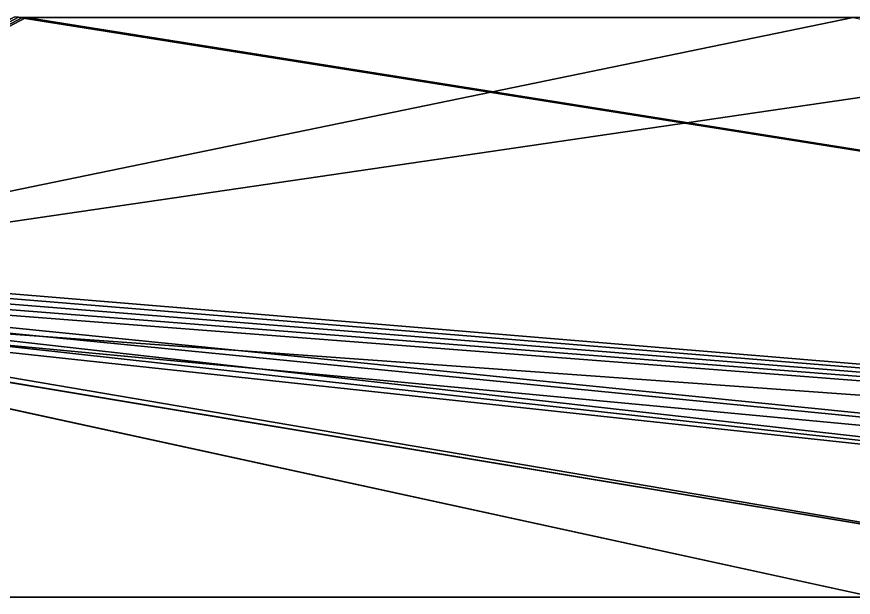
# Model space of a CAD drawing. Extents: x -56 to 56, y -42 to 42.
# Drawn here: x -11.94 to 0.01, y -12.6 to -4.31 of the extents above; entities that cross this region are included whole.
import ezdxf

# ---------------------------------------------------------------- set-up
doc = ezdxf.new("R2010")
doc.units = 0

msp = doc.modelspace()

# ---------------------------------------------------------------- linework, layer by layer
for points in [[(40.253, -12.604, 13), (-19.656, -7.637, 13), (-11.969, -4.314, 13)], [(-11.916, -4.321, 16), (-11.969, -4.314, 16), (-19.384, -8.317, 16)], [(-11.862, -4.326, 16), (-11.916, -4.321, 16), (-19.384, -8.317, 16)], [(-11.808, -4.327, 16), (-11.862, -4.326, 16), (-19.384, -8.317, 16)], [(0.008, -4.327, 16), (-11.808, -4.327, 16), (-19.384, -8.317, 16)], [(7.903, -4.327, 16), (0.008, -4.327, 16), (-19.384, -8.317, 16)], [(7.903, -4.327, 16), (-19.384, -8.317, 16), (40.253, -12.604, 16)], [(-11.969, -4.314, 16), (-11.916, -4.321, 16), (-11.916, -4.321, 13)], [(-11.969, -4.314, 16), (-11.916, -4.321, 13), (-11.969, -4.314, 13)], [(40.253, -12.604, 13), (-11.969, -4.314, 13), (-11.916, -4.321, 13)], [(-11.916, -4.321, 16), (-11.862, -4.326, 16), (-11.862, -4.326, 13)], [(-11.916, -4.321, 16), (-11.862, -4.326, 13), (-11.916, -4.321, 13)], [(40.253, -12.604, 13), (-11.916, -4.321, 13), (-11.862, -4.326, 13)], [(-11.862, -4.326, 16), (-11.808, -4.327, 16), (-11.808, -4.327, 13)], [(-11.862, -4.326, 16), (-11.808, -4.327, 13), (-11.862, -4.326, 13)], [(40.253, -12.604, 13), (-11.862, -4.326, 13), (-11.808, -4.327, 13)], [(-11.808, -4.327, 13), (-11.808, -4.327, 16), (0.008, -4.327, 16)], [(-11.808, -4.327, 13), (0.008, -4.327, 16), (0.008, -4.327, 13)], [(40.253, -12.604, 13), (-11.808, -4.327, 13), (0.008, -4.327, 13)], [(40.253, -12.604, 13), (-19.585, -7.725, 13), (-19.656, -7.637, 13)], [(40.253, -12.604, 13), (-19.524, -7.818, 13), (-19.585, -7.725, 13)], [(40.253, -12.604, 13), (-19.474, -7.913, 13), (-19.524, -7.818, 13)], [(40.253, -12.604, 13), (-19.435, -8.011, 13), (-19.474, -7.913, 13)], [(26.253, -12.604, 13), (-19.407, -8.111, 13), (-19.435, -8.011, 13)], [(40.253, -12.604, 13), (26.253, -12.604, 13), (-19.435, -8.011, 13)], [(20.408, -12.604, 13), (-19.39, -8.212, 13), (-19.407, -8.111, 13)], [(26.253, -12.604, 13), (20.408, -12.604, 13), (-19.407, -8.111, 13)], [(6.408, -12.604, 13), (-19.384, -8.314, 13), (-19.39, -8.212, 13)], [(20.408, -12.604, 13), (6.408, -12.604, 13), (-19.39, -8.212, 13)], [(0.308, -12.604, 13), (-19.384, -8.317, 13), (-19.384, -8.314, 13)], [(6.408, -12.604, 13), (0.308, -12.604, 13), (-19.384, -8.314, 13)], [(0.308, -12.604, 13), (-13.692, -12.604, 13), (-19.384, -8.317, 13)], [(-19.384, -8.317, 16), (-13.692, -12.604, 16), (0.308, -12.604, 16)], [(-19.384, -8.317, 16), (0.308, -12.604, 16), (6.408, -12.604, 16)], [(-19.384, -8.317, 16), (6.408, -12.604, 16), (20.408, -12.604, 16)], [(-19.384, -8.317, 16), (20.408, -12.604, 16), (26.253, -12.604, 16)], [(-19.384, -8.317, 16), (26.253, -12.604, 16), (40.253, -12.604, 16)], [(0.308, -12.604, 13), (0.308, -12.604, 16), (-13.692, -12.604, 16)], [(0.308, -12.604, 13), (-13.692, -12.604, 16), (-13.692, -12.604, 13)]]:
    msp.add_3dface(points)

doc.saveas('drawing.dxf')
